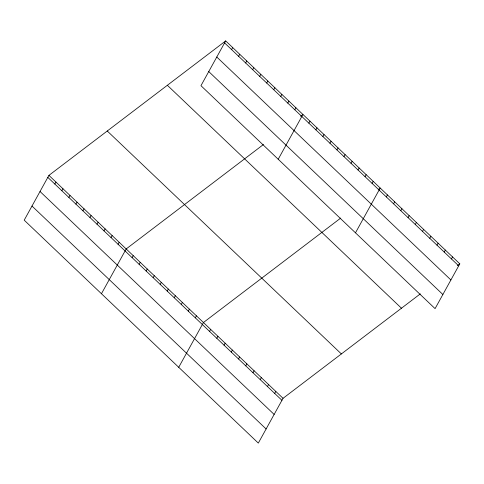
<?xml version="1.0" encoding="UTF-8"?>
<svg xmlns="http://www.w3.org/2000/svg" width="484" height="484" viewBox="0 0 484 484"><rect width="100%" height="100%" fill="white"/><g stroke="black" fill="none" stroke-linecap="round" stroke-linejoin="round"><path stroke-width="0.73" d="M225.683 40.904L200.957 85.686L435.08 308.623L459.8 263.834L225.683 40.904L48.92 175.377L24.2 220.166L258.317 443.096L283.043 398.314L420.324 293.867M54.843 184.071L55.944 182.069M61.867 190.756L62.968 188.754M68.891 197.442L69.992 195.445M75.909 204.133L77.016 202.131M82.933 210.818L84.041 208.822M89.957 217.51L91.065 215.507M96.981 224.195L98.089 222.192M104.006 230.886L105.113 228.884M111.03 237.571L112.137 235.569M118.054 244.263L119.161 242.26M231.6 49.592L232.707 47.595M101.458 293.734L126.179 248.945L263.465 144.504M238.624 56.283L239.731 54.281M132.102 257.633L133.203 255.637M245.648 62.968L246.749 60.966M139.126 264.325L140.227 262.322M252.672 69.66L253.773 67.657M146.15 271.01L147.251 269.013M259.696 76.345L260.797 74.342M153.174 277.701L154.275 275.698M266.72 83.03L267.821 81.034M160.192 284.386L161.299 282.384M273.744 89.722L274.845 87.719M167.216 291.078L168.323 289.075M280.762 96.407L281.869 94.41M174.24 297.763L175.347 295.76M287.786 103.098L288.894 101.095M181.264 304.454L182.371 302.452M294.81 109.783L295.918 107.787M188.288 311.139L189.395 309.137M278.215 159.254L302.942 114.472L300.582 116.263M195.312 317.825L196.419 315.828M308.859 123.16L309.966 121.157M178.717 367.302L203.443 322.513L340.724 218.072M315.883 129.851L316.99 127.849M209.572 331.407L210.679 329.404M322.907 136.536L324.014 134.534M216.808 338.298L217.915 336.295M329.931 143.222L331.032 141.225M224.044 345.189L225.151 343.186M336.955 149.913L338.056 147.91M231.279 352.08L232.387 350.077M343.979 156.598L345.08 154.602M238.521 358.971L239.622 356.968M351.003 163.289L352.104 161.287M245.757 365.862L246.858 363.859M358.027 169.975L359.128 167.978M252.993 372.747L254.094 370.75M365.051 176.666L366.152 174.663M260.229 379.637L261.33 377.641M372.069 183.351L373.176 181.349M267.464 386.528L268.566 384.532M355.48 232.822L380.2 188.04L378.434 189.383M274.7 393.419L275.807 391.423M386.329 196.934L387.436 194.931M393.571 203.818L394.672 201.822M400.806 210.709L401.908 208.713M408.042 217.6L409.143 215.604M415.278 224.491L416.379 222.495M422.514 231.382L423.621 229.386M429.75 238.273L430.857 236.271M436.985 245.164L438.093 243.162M444.221 252.055L445.328 250.053M451.457 258.946L452.564 256.943M457.44 265.631L459.8 263.834M224.576 42.907L458.693 265.837M216.784 57.021L450.9 279.958M208.755 71.572L442.872 294.502M167.349 85.281L401.472 308.211M107.254 131.001L341.371 353.937M48.92 175.377L283.043 398.314M47.819 177.38L281.936 400.31M40.027 191.501L274.144 414.431M31.992 206.045L266.115 428.975"/></g></svg>
